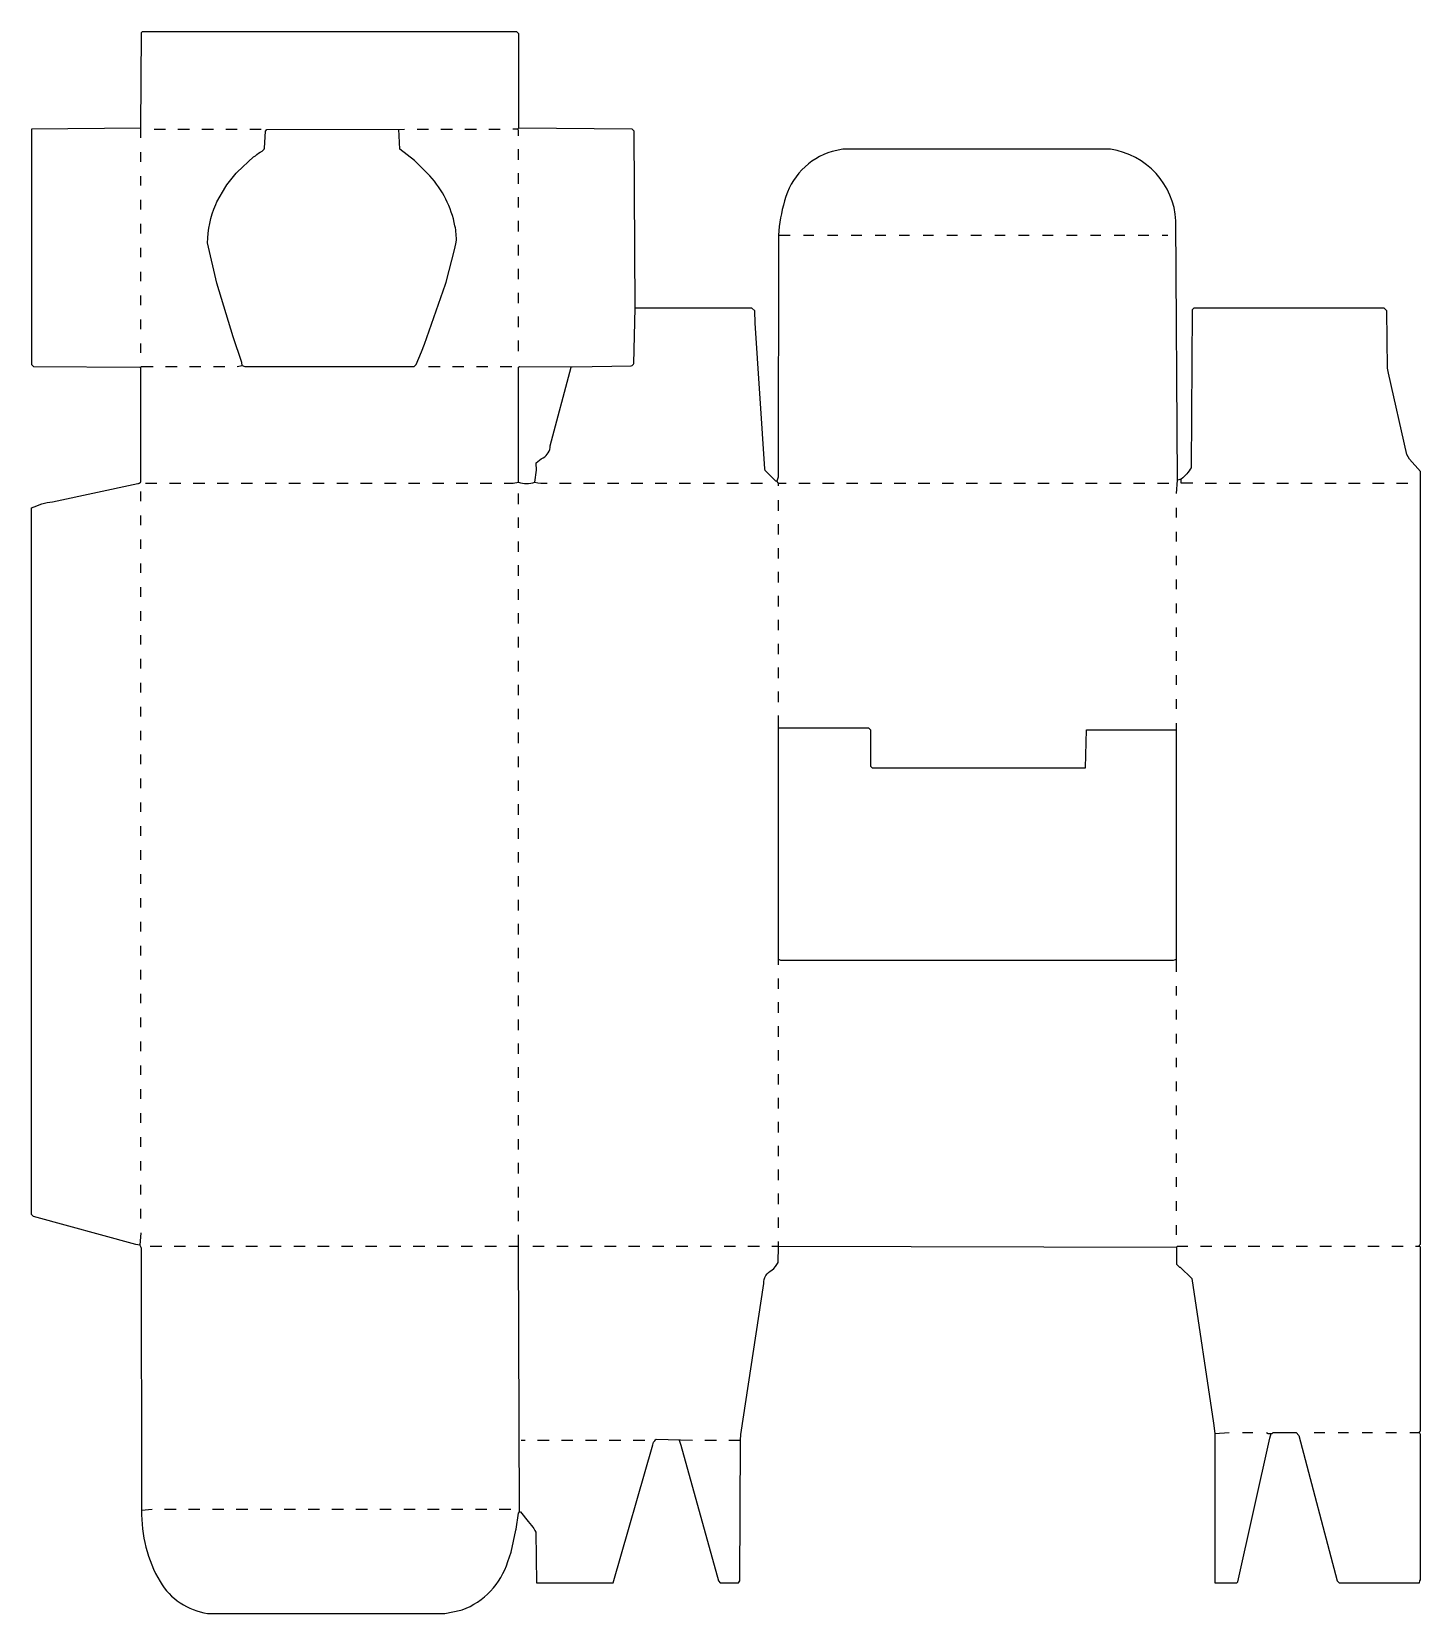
# Model space of a CAD drawing. Extents: x 75 to 1527, y 85 to 1739.
import ezdxf

# ---------------------------------------------------------------- set-up
doc = ezdxf.new("R2010")
doc.units = 0
doc.layers.get('0').update_dxf_attribs({"linetype": 'CONTINUOUS'})

msp = doc.modelspace()

# ---------------------------------------------------------------- linework, layer by layer
at = {"color": 250, "linetype": 'CONTINUOUS'}
for points in [[(189, 1628), (189, 1638), (190, 1738), (191, 1739), (582, 1739), (584, 1737), (584, 1638)], [(189, 1638), (75, 1637), (75, 1391), (77, 1389), (188.1, 1388.2), (189, 1388), (190, 1389), (202, 1389)], [(203, 1637), (215, 1637)], [(228, 1637), (240, 1637)], [(253, 1637), (265, 1637)], [(278, 1637), (290, 1637)], [(303, 1637), (315, 1637)], [(478, 1637), (490, 1637)], [(503, 1637), (515, 1637)], [(528, 1637), (540, 1637)], [(553, 1637), (565, 1637)], [(584, 1630), (584, 1636), (583, 1637)], [(189, 1603), (189, 1613)], [(584, 1605), (584, 1616)], [(189, 1578), (189, 1588)], [(584, 1580), (584, 1591)], [(189, 1553), (189, 1563)], [(584, 1555), (584, 1566)], [(584, 1530), (584, 1541)], [(189, 1528), (189, 1538)], [(856, 1526), (868, 1526)], [(882, 1526), (893, 1526)], [(907, 1526), (918, 1526)], [(932, 1526), (943, 1526)], [(957, 1526), (968, 1526)], [(982, 1526), (993, 1526)], [(1007, 1526), (1018, 1526)], [(1032, 1526), (1043, 1526)], [(1057, 1526), (1068, 1526)], [(1082, 1526), (1093, 1526)], [(1107, 1526), (1118, 1526)], [(1132, 1526), (1143, 1526)], [(1157, 1526), (1168, 1526)], [(1182, 1526), (1193, 1526)], [(1207, 1526), (1218, 1526)], [(1232, 1526), (1243, 1526)], [(1257, 1526), (1263, 1526)], [(189, 1503), (189, 1513)], [(584, 1505), (584, 1516)], [(584, 1480), (584, 1491)], [(189, 1478), (189, 1488)], [(189, 1453), (189, 1463)], [(584, 1455), (584, 1466)], [(584, 1430), (584, 1441)], [(856, 1264), (856, 1267), (854, 1269), (853, 1269), (842, 1280), (841.7, 1281.9), (831.461929, 1434.032995), (831, 1447), (828, 1450), (706, 1450)], [(189, 1428), (189, 1438)], [(189, 1403), (189, 1413)], [(584, 1405), (584, 1416)], [(189, 1248), (189, 1258)], [(194, 1267), (206, 1267)], [(219, 1267), (231, 1267)], [(244, 1267), (256, 1267)], [(269, 1267), (281, 1267)], [(294, 1267), (306, 1267)], [(319, 1267), (331, 1267)], [(344, 1267), (356, 1267)], [(369, 1267), (381, 1267)], [(394, 1267), (406, 1267)], [(419, 1267), (431, 1267)], [(444, 1267), (456, 1267)], [(469, 1267), (481, 1267)], [(494, 1267), (506, 1267)], [(519, 1267), (531, 1267)], [(544, 1267), (556, 1267)], [(627, 1267), (639, 1267)], [(652, 1267), (664, 1267)], [(677, 1267), (689, 1267)], [(702, 1267), (714, 1267)], [(727, 1267), (739, 1267)], [(752, 1267), (764, 1267)], [(777, 1267), (789, 1267)], [(802, 1267), (814, 1267)], [(827, 1267), (839, 1267)], [(856, 1267), (864, 1267)], [(877, 1267), (889, 1267)], [(902, 1267), (914, 1267)], [(927, 1267), (939, 1267)], [(952, 1267), (964, 1267)], [(977, 1267), (989, 1267)], [(1002, 1267), (1014, 1267)], [(1027, 1267), (1039, 1267)], [(1052, 1267), (1064, 1267)], [(1077, 1267), (1089, 1267)], [(1102, 1267), (1114, 1267)], [(1127, 1267), (1139, 1267)], [(1152, 1267), (1164, 1267)], [(1177, 1267), (1189, 1267)], [(1202, 1267), (1214, 1267)], [(1227, 1267), (1239, 1267)], [(1252, 1267), (1264, 1267)], [(1289, 1267), (1277, 1267), (1277, 1271)], [(1302, 1267), (1314, 1267)], [(1327, 1267), (1339, 1267)], [(1352, 1267), (1364, 1267)], [(1377, 1267), (1389, 1267)], [(1402, 1267), (1414, 1267)], [(1427, 1267), (1439, 1267)], [(1452, 1267), (1464, 1267)], [(1477, 1267), (1489, 1267)], [(1502, 1267), (1514, 1267)], [(584, 1245), (584, 1256)], [(856, 1238), (856, 1249)], [(1272, 1231), (1272, 1241)], [(189, 1223), (189, 1233)], [(584, 1220), (584, 1231)], [(856, 1213), (856, 1224)], [(189, 1198), (189, 1208)], [(1272, 1206), (1272, 1216)], [(584, 1195), (584, 1206)], [(856, 1188), (856, 1199)], [(1272, 1181), (1272, 1191)], [(189, 1173), (189, 1183)], [(584, 1170), (584, 1181)], [(189, 1148), (189, 1158)], [(856, 1163), (856, 1174)], [(1272, 1156), (1272, 1166)], [(584, 1145), (584, 1156)], [(856, 1138), (856, 1149)], [(189, 1123), (189, 1133)], [(584, 1120), (584, 1131)], [(1272, 1131), (1272, 1141)], [(856, 1113), (856, 1124)], [(1272, 1106), (1272, 1116)], [(189, 1098), (189, 1108)], [(584, 1095), (584, 1106)], [(856, 1088), (856, 1099)], [(189, 1073), (189, 1083)], [(584, 1070), (584, 1081)], [(1272, 1081), (1272, 1091)], [(856, 1063), (856, 1074)], [(1272, 1056), (1272, 1066)], [(189, 1048), (189, 1058)], [(584, 1045), (584, 1056)], [(856, 1038), (856, 1049)], [(189, 1023), (189, 1033)], [(584, 1020), (584, 1031)], [(1272, 1031), (1272, 1041)], [(856, 763), (856, 769), (856, 1011), (856, 1024)], [(856, 1011), (950, 1011), (952, 1009), (952, 971), (954, 969), (1177, 969), (1178, 1009), (1272, 1009)], [(1272, 756), (1272, 769), (1272, 1009), (1272, 1016)], [(189, 998), (189, 1008)], [(584, 995), (584, 1006)], [(189, 973), (189, 983)], [(584, 970), (584, 981)], [(189, 948), (189, 958)], [(584, 945), (584, 956)], [(189, 923), (189, 933)], [(584, 920), (584, 931)], [(189, 898), (189, 908)], [(584, 895), (584, 906)], [(189, 873), (189, 883)], [(584, 870), (584, 881)], [(189, 848), (189, 858)], [(584, 845), (584, 856)], [(189, 823), (189, 833)], [(584, 820), (584, 831)], [(189, 798), (189, 808)], [(584, 795), (584, 806)], [(189, 773), (189, 783)], [(584, 770), (584, 781)], [(856, 769), (858, 768), (1269, 768), (1272, 769)], [(189, 748), (189, 758)], [(584, 745), (584, 756)], [(856, 738), (856, 749)], [(189, 723), (189, 733)], [(584, 720), (584, 731)], [(1272, 731), (1272, 741)], [(856, 713), (856, 724)], [(1272, 706), (1272, 716)], [(189, 698), (189, 708)], [(584, 695), (584, 706)], [(856, 688), (856, 699)], [(189, 673), (189, 683)], [(584, 670), (584, 681)], [(1272, 681), (1272, 691)], [(856, 663), (856, 674)], [(1272, 656), (1272, 666)], [(189, 648), (189, 658)], [(584, 645), (584, 656)], [(856, 638), (856, 649)], [(189, 623), (189, 633)], [(584, 620), (584, 631)], [(1272, 631), (1272, 641)], [(856, 613), (856, 624)], [(1272, 606), (1272, 616)], [(189, 598), (189, 608)], [(584, 595), (584, 606)], [(856, 588), (856, 599)], [(189, 573), (189, 583)], [(584, 570), (584, 581)], [(1272, 581), (1272, 591)], [(856, 563), (856, 574)], [(1272, 556), (1272, 566)], [(189, 548), (189, 558)], [(584, 545), (584, 556)], [(856, 538), (856, 549)], [(189, 523), (189, 533)], [(584, 520), (584, 531)], [(1272, 531), (1272, 541)], [(856, 513), (856, 524)], [(1272, 506), (1272, 516)], [(189, 498), (189, 508)], [(584, 495), (584, 506)], [(856, 488), (856, 499)], [(1272, 481), (1272, 491)], [(199, 469), (211, 469)], [(224, 469), (236, 469)], [(249, 469), (261, 469)], [(274, 469), (286, 469)], [(299, 469), (311, 469)], [(324, 469), (336, 469)], [(349, 469), (361, 469)], [(374, 469), (386, 469)], [(399, 469), (411, 469)], [(424, 469), (436, 469)], [(449, 469), (461, 469)], [(474, 469), (486, 469)], [(499, 469), (511, 469)], [(524, 469), (536, 469)], [(549, 469), (561, 469)], [(574, 469), (584, 469)], [(599, 469), (611, 469)], [(624, 469), (636, 469)], [(649, 469), (661, 469)], [(674, 469), (686, 469)], [(699, 469), (711, 469)], [(724, 469), (736, 469)], [(749, 469), (761, 469)], [(774, 469), (786, 469)], [(799, 469), (811, 469)], [(824, 469), (836, 469)], [(849, 469), (856, 469), (1272, 468), (1273, 469), (1284, 469)], [(1272, 468), (1272, 450), (1275, 447), (1276, 447), (1288, 435), (1310.58, 283.94), (1312, 273), (1312, 117), (1335, 117), (1336, 118), (1369.647059, 268.088235), (1371, 273)], [(1297, 469), (1309, 469)], [(1322, 469), (1334, 469)], [(1347, 469), (1359, 469)], [(1372, 469), (1384, 469)], [(1397, 469), (1409, 469)], [(1422, 469), (1434, 469)], [(1447, 469), (1459, 469)], [(1472, 469), (1484, 469)], [(1497, 469), (1509, 469)], [(587, 266), (591, 266)], [(604, 266), (616, 266)], [(629, 266), (641, 266)], [(654, 266), (666, 266)], [(679, 266), (691, 266)], [(704, 266), (716, 266)], [(779, 266), (791, 266)], [(804, 266), (816, 266)], [(1312, 273), (1327, 274)], [(1341, 274), (1352, 274)], [(1416, 274), (1427, 274)], [(1441, 274), (1452, 274)], [(1466, 274), (1477, 274)], [(1491, 274), (1502, 274)], [(1516, 274), (1526, 274)], [(214, 194), (226, 194)], [(239, 194), (251, 194)], [(264, 194), (276, 194)], [(289, 194), (301, 194)], [(314, 194), (326, 194)], [(339, 194), (351, 194)], [(364, 194), (376, 194)], [(389, 194), (401, 194)], [(414, 194), (426, 194)], [(439, 194), (451, 194)], [(464, 194), (476, 194)], [(489, 194), (501, 194)], [(514, 194), (526, 194)], [(539, 194), (551, 194)], [(564, 194), (576, 194)]]:
    msp.add_lwpolyline(points, dxfattribs=at)
for points in [[(584, 1268), (584, 1388), (585, 1389), (641.007932, 1388.508192), (701.992068, 1389.491808, 0.233846), (704.508923, 1392.008615), (706, 1450), (705, 1635), (703, 1637), (584, 1638), (583, 1637), (578, 1637)], [(295, 1390), (294.647059, 1392.911765), (285.7, 1419.9), (268.647059, 1475.911765), (259, 1518, -0.110193), (267.7, 1558.1), (268.8, 1561.1), (278, 1577), (279.2, 1578.9), (289, 1591), (290, 1592), (307, 1608), (309, 1609, -0.105075), (316, 1614, 0.085522), (318.527624, 1617.024862), (319.472376, 1634.975138), (321.003424, 1636.503472), (465, 1637)], [(290, 1389), (295, 1390), (298, 1389), (475, 1389), (477, 1391), (482.7, 1404.1), (485.7, 1412.1), (507.7, 1475.1), (508.3, 1476.9), (517.58, 1512.06), (519, 1519, 0.071345), (517.58, 1535.94, 0.138227), (491.245902, 1588.204918), (475.204918, 1604.245902), (460, 1616), (459, 1637)], [(1272, 1256), (1273, 1270), (1271.501866, 1540.998148, 0.355927), (1203, 1616), (923, 1616), (912.076923, 1613.615385, 0.267295), (862.3, 1561.9, 0.064378), (856, 1526), (855.501976, 1273.001961), (854, 1269)], [(1366, 274), (1368, 273), (1372, 273), (1373, 274), (1397, 274), (1400, 271), (1440, 119), (1442, 117), (1526, 117), (1526.3, 118.9), (1527, 120), (1527, 272), (1526, 274), (1526.2, 274.9), (1527, 276), (1527, 468), (1526, 469), (1526.2, 469.9), (1527, 471), (1527, 1279), (1515.76, 1291.82), (1512.7, 1296.9), (1493.615385, 1381.923077), (1492.491671, 1387.00806), (1492, 1447), (1489, 1450), (1290, 1450), (1288.49697, 1447.997006), (1287.50303, 1283.002994, -0.071026), (1277, 1271), (1273, 1270)], [(188, 470), (183.9, 470.7), (77, 500), (75, 502), (75, 1241, -0.085632), (96.911765, 1247.352941), (185.923077, 1266.384615, 0.138534), (189, 1268), (189, 1388)], [(601, 1268, 0.0831), (602.472376, 1287.975138, -0.112663), (609.9, 1293.2, 0.244205), (617.3, 1305.9), (639, 1388)], [(569, 1267, 0.099453), (584, 1268, 0.188799), (601, 1268, 0.085202), (614, 1267)], [(189, 483), (188, 470, -0.141861), (189.501825, 466.998188), (190, 193, 0.137397), (209.230769, 118.153846, 0.223088), (259, 85), (507, 85), (523.911765, 88.352941), (525.1, 88.7, 0.233927), (572.8, 139.1), (576.3, 148.9), (581.405405, 171.932432), (581.58, 173.06), (584.2, 189.9), (585, 191), (584, 469), (584, 481)], [(752, 266), (753.647059, 260.911765), (793, 119), (795, 117), (814, 117), (815.503401, 119.003355), (816, 266), (816.42, 271.94), (840.405405, 429.932432, -0.286242), (849, 444, 0.107386), (855.529231, 452.026154), (856, 469), (856, 474)], [(585, 191), (586, 191), (594.243902, 181.195122), (597.756098, 176.804878, -0.088822), (602.037636, 169.965005), (603, 117), (683, 117), (724.647059, 261.088235), (725.352941, 263.911765, -0.091075), (728, 267), (766, 266)]]:
    msp.add_lwpolyline(points, format="xyb", dxfattribs=at)
at = {"color": 251, "linetype": 'CONTINUOUS'}
for points in [[(215, 1389), (227, 1389)], [(240, 1389), (252, 1389)], [(265, 1389), (277, 1389)], [(490, 1389), (502, 1389)], [(515, 1389), (527, 1389)], [(540, 1389), (552, 1389)], [(565, 1389), (577, 1389)]]:
    msp.add_lwpolyline(points, dxfattribs=at)
at = {"color": 197, "linetype": 'CONTINUOUS'}
msp.add_lwpolyline([(1522, 469), (1526, 469)], dxfattribs=at)
at = {"color": 237, "linetype": 'CONTINUOUS'}
msp.add_lwpolyline([(190, 193), (201, 194)], dxfattribs=at)

doc.saveas('drawing.dxf')
